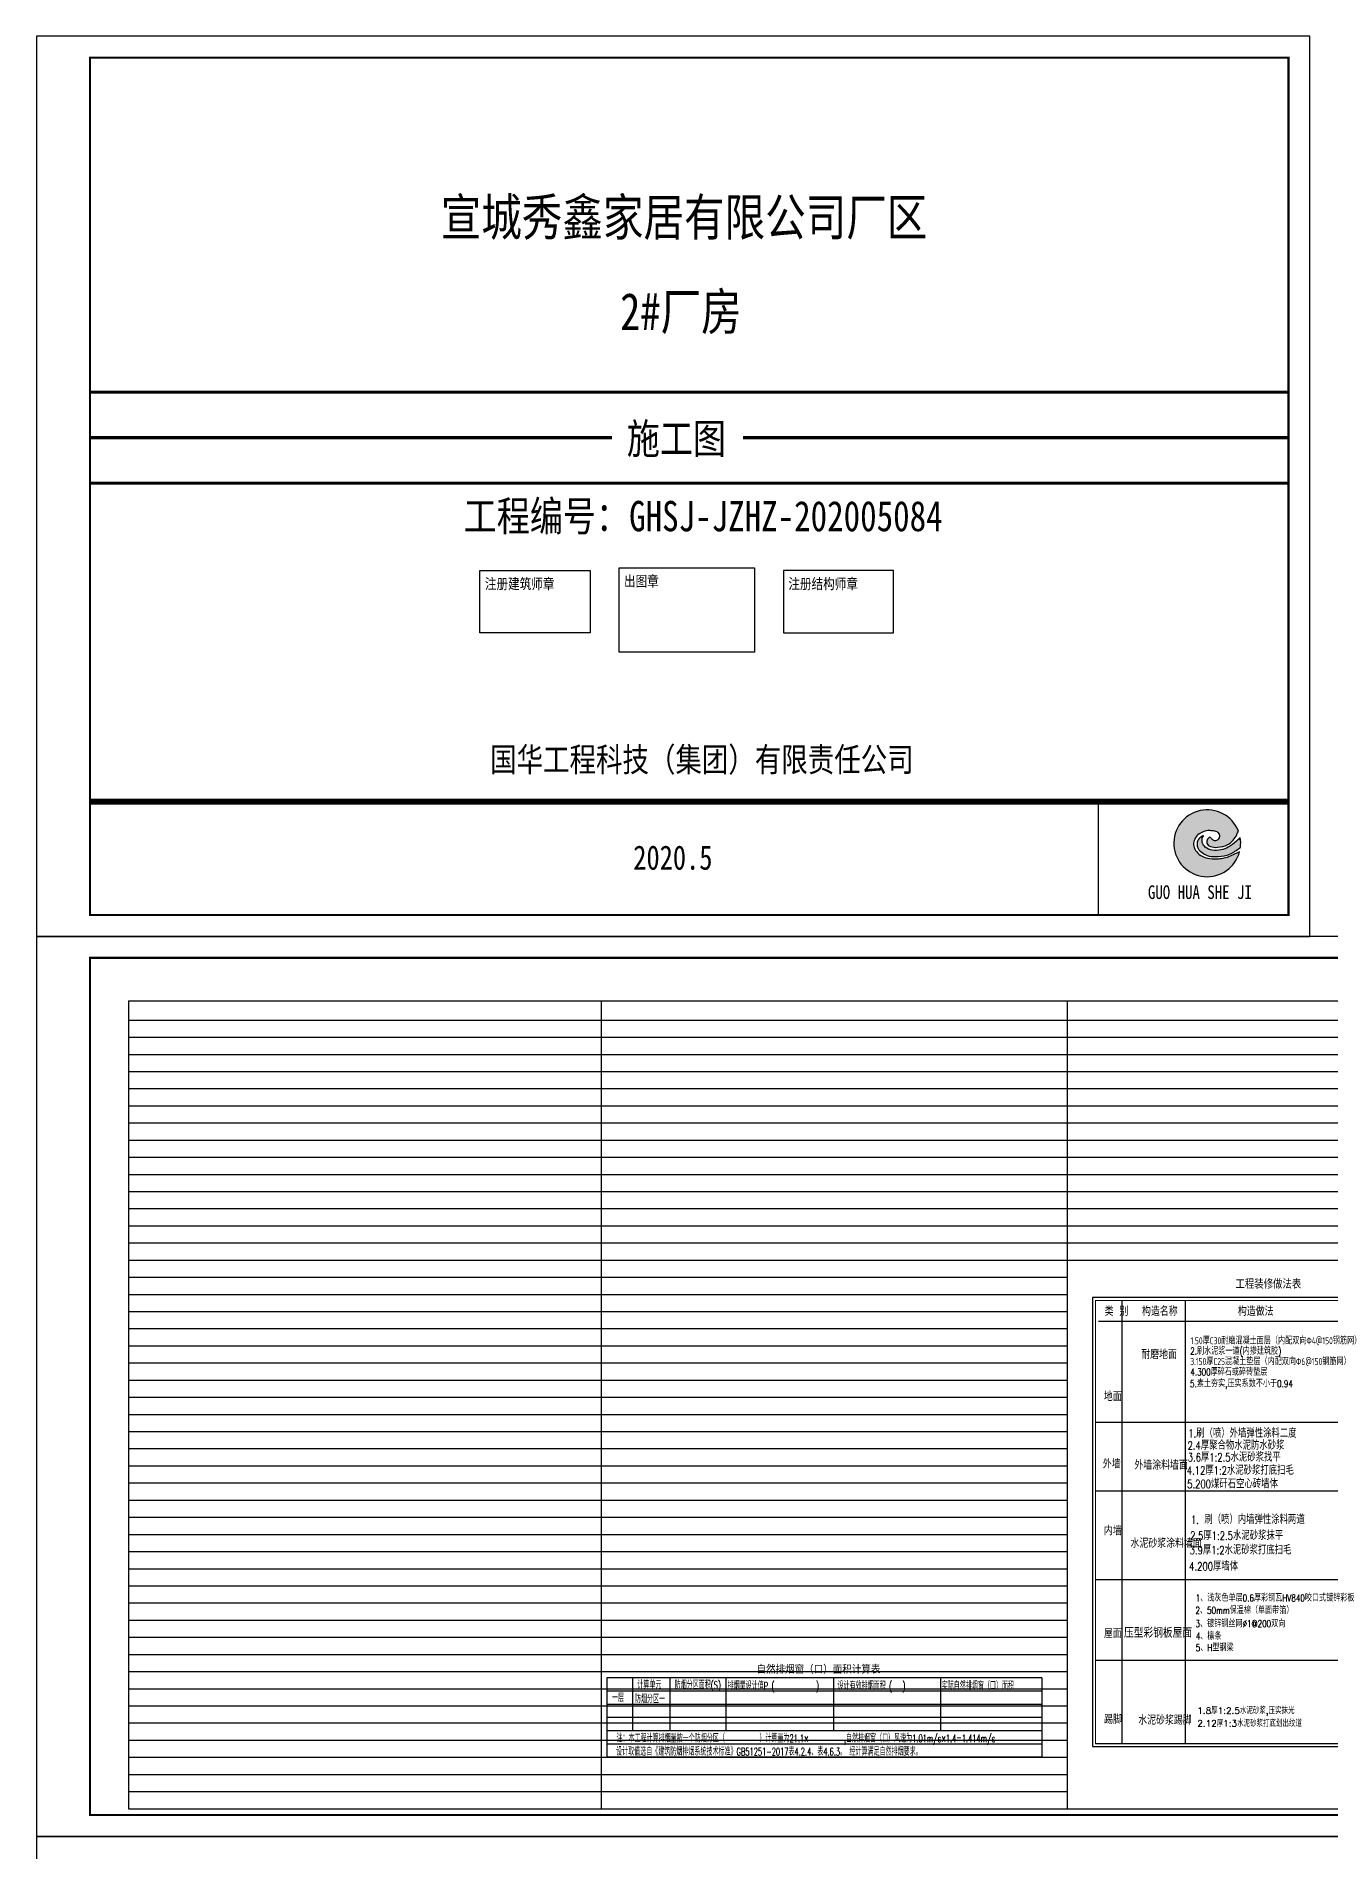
# Model space of a CAD drawing. Extents: x -21908402 to 1987571, y 88493 to 5079726.
# Drawn here: x 1794471 to 1854836, y 402780 to 487493 of the extents above; entities that cross this region are included whole.
import ezdxf
from ezdxf.enums import TextEntityAlignment as Align

# ---------------------------------------------------------------- set-up
doc = ezdxf.new("R2010")
doc.units = 0
doc.header["$LTSCALE"] = 1000
for name, color, linetype in [('HZ', 7, 'Continuous'), ('PP-COM', 7, 'Continuous'), ('PUB_DIM', 3, 'Continuous'), ('PUB_TEXT', 7, 'Continuous'), ('PUB_TITLE', 4, 'Continuous'), ('TEXT', 7, 'Continuous'), ('TITLE', 4, 'Continuous'), ('WINDOW', 94, 'Continuous'), ('图框', 66, 'Continuous'), ('图签', 4, 'Continuous'), ('校对', 60, 'Continuous'), ('说明', 7, 'Continuous')]:
    doc.layers.add(name, color=color, linetype=linetype)
doc.styles.add('-黑体', font='simhei.ttf', dxfattribs={"width": 0.8})
doc.styles.add('_HZTXT', font='txt.shx', dxfattribs={"width": 0.8, "bigfont": 'hztxt.shx'})
doc.styles.add('_TCH_DIM', font='SIMPLEX', dxfattribs={"bigfont": 'GBCBIG'})
doc.styles.add('_TXTwwz1', font='SIMPLEX.shx', dxfattribs={"width": 0.6, "bigfont": 'hzdx.shx'})
doc.styles.add('COMP', font='complex_.ttf', dxfattribs={"bigfont": 'hztxt'})
doc.styles.add('HZ5', font='txt.shx', dxfattribs={"width": 0.7, "bigfont": 'hztxt.shx'})
doc.styles.add('STYLE1', font='simhei.ttf', dxfattribs={"width": 0.8})
doc.styles.add('宋体', font='')
doc.styles.add('空心黑体', font='romant.shx', dxfattribs={"width": 2, "bigfont": 'hzht.shx'})
doc.styles.get('宋体').set_extended_font_data('SimSun')

# ---------------------------------------------------------------- blocks, each defined once
blk = doc.blocks.new('3')
at = {"layer": '图签'}
h = blk.add_hatch(color=256, dxfattribs=at)
edge = h.paths.add_edge_path()
edge.add_spline(control_points=[(1583, -871), (1558, -883), (1492, -915), (1382, -968), (1252, -1014), (1099, -1032), (933, -1037), (764, -984), (634, -889), (559, -759), (576, -625), (641, -515), (750, -440), (870, -400), (985, -416), (1082, -422), (1152, -490), (1147, -576), (1086, -630), (1001, -634), (965, -581), (938, -560), (930, -553)], knot_values=[0, 0, 0, 0, 63.887895, 169.604817, 280.476336, 380.511089, 525.343789, 661.29628, 778.663339, 891.78901, 986.689519, 1076.849819, 1177.14234, 1288.120268, 1358.394698, 1444.210632, 1504.595048, 1562.569299, 1621.929046, 1678.334447, 1732.260365, 1758.214456, 1758.214456, 1758.214456, 1758.214456], degree=3, periodic=0)
edge.add_spline(control_points=[(930, -553), (910, -567), (868, -597), (845, -698), (956, -777), (1122, -783), (1355, -733), (1502, -564), (1545, -444), (1555, -418)], knot_values=[0, 0, 0, 0, 53.925917, 119.065904, 202.108356, 321.989089, 501.688438, 732.546208, 796.512534, 796.512534, 796.512534, 796.512534], degree=3, periodic=0)
edge.add_arc((872, -688), 735, 21.5384, 345.5567)
edge = h.paths.add_edge_path(flags=17)
edge.add_spline(control_points=[(1596, -563), (1569, -589), (1487, -667), (1354, -775), (1168, -842), (989, -851), (837, -796), (761, -695), (756, -609), (759, -554), (795, -528), (781, -519), (758, -527), (713, -562), (651, -629), (646, -726), (667, -826), (761, -893), (881, -974), (1075, -986), (1310, -966), (1489, -866), (1579, -796), (1601, -779)], knot_values=[0, 0, 0, 0, 85.842589, 260.208147, 389.922213, 536.342718, 667.443352, 743.969945, 813.13614, 859.874504, 876.357114, 881.852622, 891.125467, 929.594025, 1016.468712, 1086.964256, 1146.831765, 1241.689023, 1338.678559, 1480.321397, 1675.457673, 1877.933485, 1940.18405, 1940.18405, 1940.18405, 1940.18405], degree=3, periodic=0)
edge.add_arc((872, -688), 735, 352.8544, 369.7328)
for start, end in [(21.5384, 345.5567), (352.8544, 9.7328)]:
    blk.add_arc((872, -688), 735, start, end, dxfattribs=at)
for points in [[(930, -553), (955, -574), (1007, -622), (1080, -622), (1138, -570), (1142, -495), (1088, -438), (979, -414), (888, -408), (749, -448), (644, -525), (585, -626), (573, -749), (640, -879), (761, -973), (930, -1026), (1118, -1028), (1247, -1010), (1383, -965), (1508, -907), (1583, -871)], [(1596, -563), (1514, -640), (1332, -774), (1173, -832), (983, -838), (827, -771), (769, -689), (757, -600), (777, -543), (789, -525), (783, -521), (771, -523), (729, -551), (660, -640), (650, -731), (670, -806), (759, -891), (868, -955), (1050, -980), (1302, -949), (1536, -828), (1601, -779)], [(930, -553), (878, -600), (862, -683), (941, -757), (1096, -776), (1322, -717), (1524, -495), (1555, -418)]]:
    blk.add_spline(points, degree=3, dxfattribs=at)
blk = doc.blocks.new('_INDEX')
blk.add_line((-0.5, 0), (0.5, 0))
blk.add_circle((0, 0), 0.5)
at = {"style": 'COMP'}
for tag, width, p, p2 in [('1', 1.388087, (-0.17, 0.05), (0.17, 0.05)), ('-', 0.84274, (-0.17, -0.39), (0.17, -0.39))]:
    blk.add_attdef(tag, text='', height=0.34, dxfattribs=dict(at, width=width)).set_placement(p, p2, align=Align.FIT)
blk = doc.blocks.new('FFFDD')
at = {"layer": 'WINDOW', "linetype": 'ByBlock'}
blk.add_line((1760216, 407823), (1760356, 428496), dxfattribs=at)
blk.add_lwpolyline([(1741463, 407683), (1760356, 407683), (1760356, 428636), (1741463, 428636)], close=True, dxfattribs=at)
at = {"layer": 'WINDOW', "linetype": 'ByBlock', "const_width": 50}
blk.add_lwpolyline([(1741603, 407823), (1760216, 407823), (1760216, 428496), (1741603, 428496)], close=True, dxfattribs=at)
at = {"layer": '图框'}
for p, q in [((1742846, 407791), (1742846, 428464)), ((1745798, 407823), (1745798, 428496)), ((1754643, 407823), (1754643, 428496)), ((1756700, 407799), (1756700, 428472)), ((1741743, 427535), (1760356, 427535)), ((1741603, 422831), (1760216, 422831)), ((1741603, 419612), (1757011, 419612)), ((1741603, 419612), (1760216, 419612)), ((1757011, 419612), (1760216, 419612)), ((1741603, 415485), (1760216, 415485)), ((1741603, 411714), (1760216, 411714)), ((1741603, 411714), (1760216, 411714)), ((1741603, 407823), (1760216, 407823))]:
    blk.add_line(p, q, dxfattribs=at)
at = {"layer": 'PUB_DIM'}
ref = blk.add_blockref('_INDEX', (1759595, 426554), dxfattribs=dict(at, xscale=641.114559157053, yscale=641.1145594328409, zscale=641.114559378659))
ref.add_attrib('1', 'DA25', dxfattribs={"layer": '0', "height": 218, "style": 'COMP', "width": 0.252961}).set_placement((1759486, 426586, -5722), (1759704, 426586, -5722), align=Align.FIT)
ref.add_attrib('-', '14', dxfattribs={"layer": '0', "height": 218, "style": 'COMP', "width": 0.581255}).set_placement((1759486, 426304, -5722), (1759704, 426304, -5722), align=Align.FIT)
ref = blk.add_blockref('_INDEX', (1758310, 420441), dxfattribs=dict(at, xscale=755.5679997608531, yscale=755.5680000858265, zscale=755.5680000219901))
ref.add_attrib('1', '外墙A', dxfattribs={"layer": '0', "height": 256.9, "style": 'COMP', "width": 0.272985}).set_placement((1758181, 420479, -6743), (1758438, 420479, -6743), align=Align.FIT)
ref.add_attrib('-', '61', dxfattribs={"layer": '0', "height": 256.9, "style": 'COMP', "width": 0.597514}).set_placement((1758181, 420146, -6743), (1758438, 420146, -6743), align=Align.FIT)
ref = blk.add_blockref('_INDEX', (1758158, 416417), dxfattribs=dict(at, xscale=755.5679997608531, yscale=755.5680000858265, zscale=755.5680000219901))
ref.add_attrib('1', '内墙A', dxfattribs={"layer": '0', "height": 256.9, "style": 'COMP', "width": 0.272985}).set_placement((1758030, 416455, -6743), (1758287, 416455, -6743), align=Align.FIT)
ref.add_attrib('-', '78', dxfattribs={"layer": '0', "height": 256.9, "style": 'COMP', "width": 0.524557}).set_placement((1758030, 416122, -6743), (1758287, 416122, -6743), align=Align.FIT)
ref = blk.add_blockref('_INDEX', (1758287, 408689), dxfattribs=dict(at, xscale=641.114559157053, yscale=641.1145594328409, zscale=641.114559378659))
ref.add_attrib('1', '1', dxfattribs={"layer": '0', "height": 218, "style": 'COMP', "width": 1.388087}).set_placement((1758178, 408721, -5722), (1758396, 408721, -5722), align=Align.FIT)
ref.add_attrib('-', '181', dxfattribs={"layer": '0', "height": 218, "style": 'COMP', "width": 0.417708}).set_placement((1758178, 408438, -5722), (1758396, 408438, -5722), align=Align.FIT)
at = {"linetype": 'ByBlock', "style": 'HZ5', "width": 0.75}
for s, height, p in [('1.50厚C30耐磨混凝土面层（内配双向Ф4@150钢筋网）', 326.68, (1746032, 426461)), ('2.刷水泥浆一道(内掺建筑胶)', 326.68, (1746017, 425976)), ('(面层可', 373.3, (1754825, 425692)), ('厂房地面', 373.3, (1755027, 426349)), ('12J304', 373.3, (1757376, 426378)), ('3.150厚C25混凝土垫层（内配双向Ф6@150钢筋网）', 326.68, (1746022, 425491)), ('4.300厚碎石或碎砖垫层', 326.68, (1746022, 424999)), ('由甲方自定)', 373.3, (1754825, 425110)), ('5.素土夯实,压实系数不小于0.94', 326.68, (1746008, 424462)), ('3.6厚1:2.5水泥砂浆找平', 385, (1745899, 420991)), ('见立面标注', 373.3, (1754915, 420969)), ('皖2014J301', 440, (1757454, 421059)), ('4.12厚1:2水泥砂浆打底扫毛', 385, (1745855, 420376)), ('(0.2m以下墙体)', 373.3, (1754750, 420360)), ('5.200煤矸石空心砖墙体', 385, (1745873, 419743)), ('1. 刷（喷）内墙弹性涂料两道', 385, (1746047, 418081)), ('2.5厚1:2.5水泥砂浆抹平', 385, (1746011, 417333)), ('3.9厚1:2水泥砂浆打底扫毛', 385, (1745989, 416658)), ('(0.2m以下墙体)', 373.3, (1754750, 416877)), ('皖2014J301', 440, (1757303, 417035)), ('4.200厚墙体', 385, (1745967, 415900)), ('2、50mm保温棉（单面带箔）', 326.68, (1746262, 413879)), ('1、浅灰色单层0.6厚彩钢瓦HV840咬口式镀锌彩板', 326.68, (1746269, 414459)), ('3、镀锌钢丝网%%C1@200双向', 326.68, (1746262, 413258)), ('01J925-1', 440, (1757303, 413148)), ('4、檩条', 326.7, (1746274, 412675)), ('屋面', 440, (1755310, 412870)), ('5、H型钢梁', 326.7, (1746274, 412142)), ('12J304', 373.3, (1757728, 409069))]:
    blk.add_text(s, height=height, dxfattribs=at).set_placement(p)
at = {"layer": 'PUB_TEXT', "color": 3, "style": '-黑体', "width": 0.8}
blk.add_text('工程装修做法表', height=391.4, dxfattribs=at).set_placement((1748126, 429092))
at = {"layer": 'PUB_TEXT', "style": 'HZ5', "width": 0.75}
for s, p in [('2.4厚聚合物水泥防水砂浆', (1745892, 421542)), ('1.刷（喷）外墙弹性涂料二度', (1745923, 422106))]:
    blk.add_text(s, height=385, dxfattribs=at).set_placement(p)
at = {"layer": '说明', "linetype": 'Continuous', "style": '_HZTXT', "width": 0.8}
for s, height, p in [('类 别', 384.7, (1742023, 427790)), ('构造名称', 384.7, (1743769, 427790)), ('构造做法', 384.7, (1748239, 427790)), ('适 用 范 围', 384.7, (1755082, 427790)), ('备   注', 384.7, (1758605, 427790)), ('耐磨地面', 384.7, (1743731, 425773)), ('地面', 384.7, (1741993, 423812)), ('外墙', 384.7, (1741941, 420669)), ('外墙涂料墙面', 384.7, (1743413, 420612)), ('内墙', 384.7, (1741990, 417553)), ('水泥砂浆涂料墙面', 384.7, (1743232, 416965)), ('屋面', 384.7, (1741991, 412754)), ('压型彩钢板屋面', 453.3, (1742929, 412767)), ('踢脚', 384.7, (1742000, 408744)), ('水泥砂浆踢脚', 384.7, (1743591, 408713))]:
    blk.add_text(s, height=height, dxfattribs=at).set_placement(p)
at = {"layer": '说明', "linetype": 'Continuous', "style": '_TCH_DIM'}
for s, height, p in [('(面积较大的水泥地面须', 264, (1757090, 426015)), ('做地面平头缩缝,面积', 264, (1757105, 425665)), ('≤6mX6m,缩缝做法参图:', 264, (1757156, 425270)), ('集12J304-2、3/188', 264, (1756776, 424627)), ('1.8厚1:2.5水泥砂浆,压实抹光', 302.23, (1746346, 409210)), ('2.12厚1:3水泥砂浆打底划出纹道', 302.23, (1746346, 408615))]:
    blk.add_text(s, height=height, dxfattribs=at).set_placement(p)
blk = doc.blocks.new('GHHJG')
at = {"layer": '校对'}
for p, q in [((1961900, 391491), (1941609, 391491)), ((1961900, 391491), (1941609, 391491)), ((1941609, 391491), (1941609, 387791)), ((1961900, 391491), (1941609, 391491)), ((1942809, 391491), (1942809, 390258)), ((1942809, 391491), (1942809, 389641)), ((1942809, 391491), (1942809, 389024)), ((1944552, 391491), (1944552, 390258)), ((1944552, 391491), (1944552, 389641)), ((1944552, 391491), (1944552, 389024)), ((1947162, 391491), (1947162, 390258)), ((1947162, 391491), (1947162, 389641)), ((1947162, 391491), (1947162, 389024)), ((1952184, 391491), (1952184, 389024)), ((1952184, 391491), (1952184, 389024)), ((1957178, 391491), (1957178, 389024)), ((1961900, 391491), (1961900, 387791)), ((1961900, 390875), (1941609, 390875)), ((1961900, 390875), (1941609, 390875)), ((1942809, 390875), (1942809, 389024)), ((1944552, 390875), (1944552, 389024)), ((1947162, 390875), (1947162, 389024)), ((1961900, 390258), (1941609, 390258)), ((1961900, 389641), (1941609, 389641)), ((1961900, 389024), (1941609, 389024)), ((1961900, 388407), (1941609, 388407)), ((1961900, 387791), (1941609, 387791))]:
    blk.add_line(p, q, dxfattribs=at)
at = {"layer": 'HZ'}
for s, style, width, p in [('计算单元', '_TXTwwz1', 0.6, (1943033, 390982)), ('防烟分区面积(S)', '_TXTwwz1', 0.6, (1944774, 390982)), ('自然排烟窗（口）面积计算表', '空心黑体', 1.3, (1948590, 391693)), ('一层', '_TXTwwz1', 0.6, (1941851, 390375)), ('防烟分区一', '_TXTwwz1', 0.6, (1942920, 390321)), ('排烟量设计值P (            )', '_TXTwwz1', 0.6, (1947244, 390938)), ('设计有效排烟面积 (   )', '_TXTwwz1', 0.6, (1952372, 390938)), ('实际自然排烟窗（口）面积', '_TXTwwz1', 0.6, (1957230, 390938)), ('注：本工程计算排烟量按一个防烟分区（          ）计算量为21.1×          ,自然排烟窗（口）风速为1.01m/s×1.4=1.414m/s', '_TXTwwz1', 0.6, (1942061, 388488)), ('设计取值选自《建筑防烟排烟系统技术标准》GB51251-2017表4.2.4、表4.6.3。 经计算满足自然排烟要求。', '_TXTwwz1', 0.6, (1942044, 387871))]:
    blk.add_text(s, height=360, dxfattribs=dict(at, style=style, width=width)).set_placement(p)

msp = doc.modelspace()

# ---------------------------------------------------------------- linework, layer by layer
for p, q in [((1798762, 442487), (1863300, 442487)), ((1798762, 442487), (1798762, 404787)), ((1842544, 442487), (1842544, 404787)), ((1798762, 404787), (1842340, 404787)), ((1798762, 404787), (1863300, 404787))]:
    msp.add_line(p, q)
at = {"color": 250}
for p, q in [((1798762, 441587), (1863300, 441587)), ((1798762, 440787), (1863300, 440787)), ((1798762, 439987), (1863300, 439987)), ((1798762, 439187), (1863300, 439187)), ((1798762, 438387), (1863300, 438387)), ((1798762, 437587), (1863300, 437587)), ((1798762, 436787), (1863300, 436787)), ((1798762, 435987), (1863300, 435987)), ((1798762, 435187), (1863300, 435187)), ((1798762, 434387), (1863300, 434387)), ((1798762, 433587), (1863300, 433587)), ((1798762, 432787), (1863300, 432787)), ((1798762, 431987), (1863300, 431987)), ((1798762, 431187), (1863300, 431187)), ((1798762, 430387), (1863300, 430387)), ((1798762, 429587), (1842544, 429587)), ((1798762, 428787), (1842544, 428787)), ((1798762, 427987), (1842544, 427987)), ((1798762, 427187), (1842544, 427187)), ((1798762, 426387), (1842544, 426387)), ((1798762, 425587), (1842544, 425587)), ((1798762, 424787), (1842544, 424787)), ((1798762, 423987), (1842544, 423987)), ((1798762, 423187), (1842544, 423187)), ((1798762, 422387), (1842544, 422387)), ((1798762, 421587), (1842544, 421587)), ((1798762, 420787), (1842544, 420787)), ((1798762, 419987), (1842544, 419987)), ((1798762, 419187), (1842544, 419187)), ((1798762, 418387), (1842544, 418387)), ((1798762, 417587), (1842544, 417587)), ((1798762, 416787), (1842544, 416787)), ((1798762, 415987), (1842544, 415987)), ((1798762, 415187), (1842544, 415187)), ((1798762, 414387), (1842544, 414387)), ((1798762, 413587), (1842544, 413587)), ((1798762, 412787), (1842544, 412787)), ((1798762, 411987), (1842544, 411987)), ((1798762, 411187), (1842544, 411187)), ((1798762, 410387), (1842544, 410387)), ((1798762, 409587), (1842544, 409587)), ((1798762, 408787), (1842544, 408787)), ((1798762, 407987), (1842544, 407987)), ((1798762, 407187), (1842544, 407187)), ((1798762, 406387), (1842544, 406387)), ((1798762, 405587), (1842544, 405587))]:
    msp.add_line(p, q, dxfattribs=at)
for points in [[(1815162, 462569), (1820297, 462569), (1820297, 459663), (1815162, 459663)], [(1821648, 462695), (1827964, 462695), (1827964, 458753), (1821648, 458753)], [(1834451, 462569), (1829315, 462569), (1829315, 459663), (1834451, 459663)]]:
    msp.add_lwpolyline(points, close=True, dxfattribs=at)
at = {"layer": 'PUB_TEXT'}
msp.add_line((1820815, 442487), (1820815, 404787), dxfattribs=at)
at = {"layer": 'PUB_TITLE', "color": 4}
msp.add_line((1853871, 450268), (1853871, 487493), dxfattribs=at)
at = {"layer": 'PUB_TITLE'}
for points in [[(1794471, 445493), (1853871, 445493), (1853871, 487493), (1794471, 487493)], [(1794471, 403493), (1868771, 403493), (1868771, 445493), (1794471, 445493)], [(1794471, 340493), (1883571, 340493), (1883571, 403493), (1794471, 403493)]]:
    msp.add_lwpolyline(points, close=True, dxfattribs=at)
at = {"layer": 'PUB_TITLE', "const_width": 100}
for points in [[(1796971, 446493), (1852871, 446493), (1852871, 486493), (1796971, 486493)], [(1796971, 404493), (1867771, 404493), (1867771, 444493), (1796971, 444493)]]:
    msp.add_lwpolyline(points, close=True, dxfattribs=at)
at = {"layer": 'TITLE'}
msp.add_line((1844008, 446493), (1844008, 451778), dxfattribs=at)
for points, const_width in [([(1796971, 470886), (1852871, 470886)], 141), ([(1796971, 468764), (1821313, 468764)], 141), ([(1827427, 468764), (1852871, 468764)], 141), ([(1796971, 466643), (1852871, 466643)], 141), ([(1796971, 451778), (1852871, 451778)], 283)]:
    msp.add_lwpolyline(points, dxfattribs=dict(at, const_width=const_width))

# ---------------------------------------------------------------- block references
at = {"xscale": 2.121299999649636, "yscale": 2.121299999649636, "zscale": 2.121299999670731}
msp.add_blockref('3', (1847231, 451296), dxfattribs=at)
for name, p in [('FFFDD', (102270, 0)), ('GHHJG', (-120533, 19396))]:
    msp.add_blockref(name, p)

# ---------------------------------------------------------------- texts
at = {"layer": 'PP-COM', "color": 4, "style": 'STYLE1', "width": 0.8}
msp.add_text('GUO HUA SHE JI', height=636.39, dxfattribs=at).set_placement((1846313, 447237))
at = {"layer": 'TEXT', "style": '-黑体', "width": 0.8}
for s, height, p in [('宣城秀鑫家居有限公司厂区', 1733.47, (1824680, 479091)), ('2#厂房', 1733.5, (1824533, 474683))]:
    msp.add_text(s, height=height, dxfattribs=at).set_placement(p, align=Align.MIDDLE)
at = {"layer": 'TEXT', "style": '宋体', "width": 0.8}
for s, height, p in [('施工图', 1414.2, (1822008, 468011)), ('工程编号：GHSJ-JZHZ-202005084', 1414.2, (1814401, 464397)), ('注册建筑师章', 495, (1815392, 461699)), ('出图章', 495, (1821878, 461825)), ('注册结构师章', 495, (1829545, 461699)), ('国华工程科技（集团）有限责任公司', 1131.36, (1815635, 453178)), ('2020.5', 1131.4, (1822310, 448604))]:
    msp.add_text(s, height=height, dxfattribs=at).set_placement(p)

doc.saveas('drawing.dxf')
